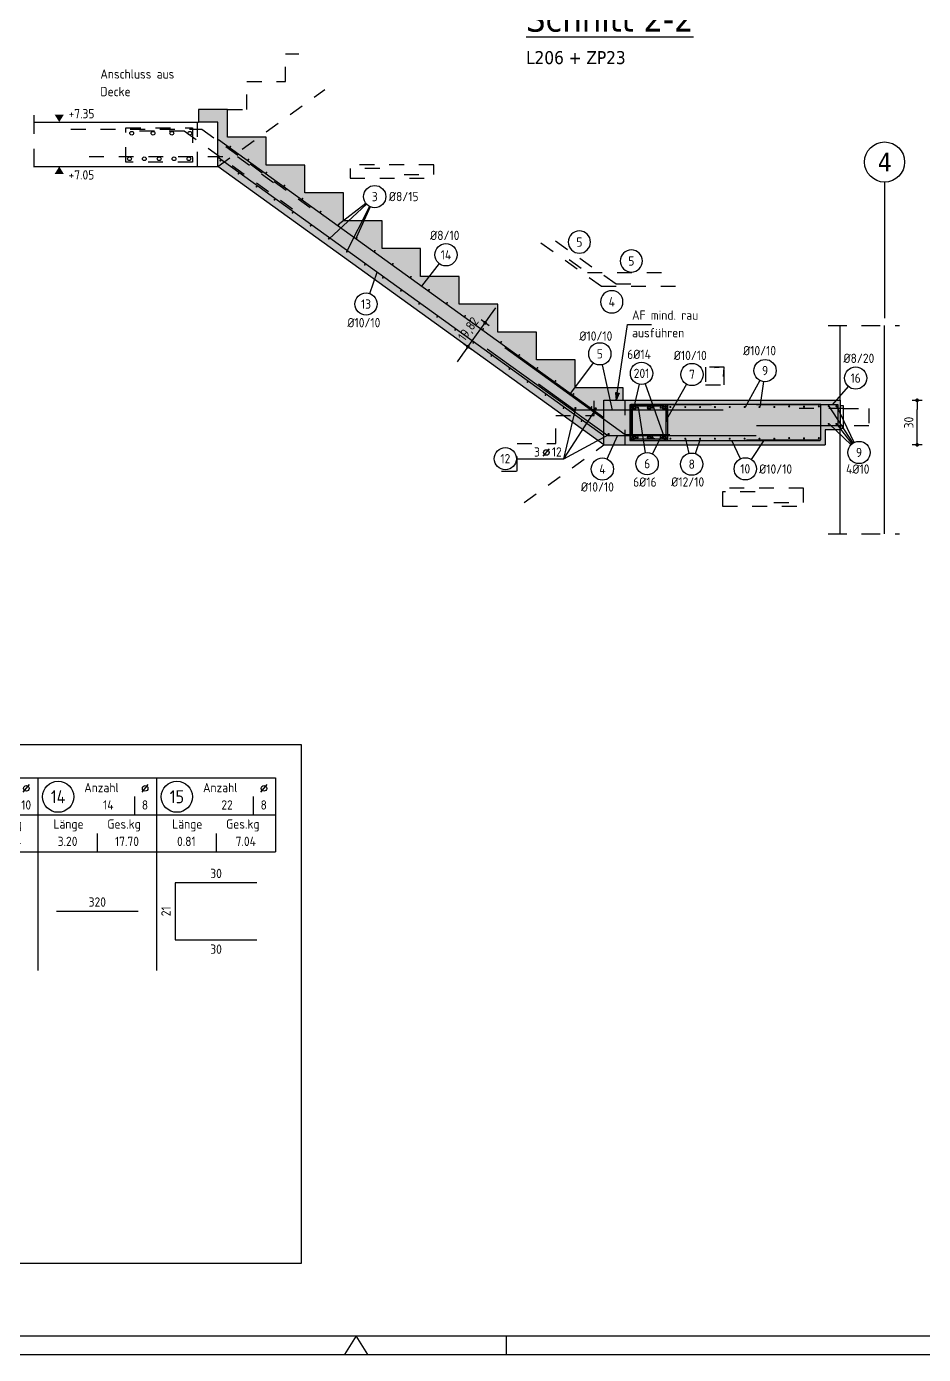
# Model space of a CAD drawing. Extents: x 0 to 29.1, y 0 to 18.4.
# Drawn here: x 8.29 to 14.33, y 0 to 8.95 of the extents above; entities that cross this region are included whole.
import ezdxf
from ezdxf.enums import TextEntityAlignment as Align

# ---------------------------------------------------------------- set-up
doc = ezdxf.new("R2010")
doc.units = 0
doc.header["$LTSCALE"] = 0.25
for name, pattern in [('AUSGEZOGEN', [1000.01, 1000, 0.01]), ('DASHED', [0.75, 0.5, -0.25]), ('DOT', [0.175, 0.05, -0.125]), ('GESTRICHELT', [0.75, 0.5, -0.25]), ('HIDDEN', [0.375, 0.25, -0.125]), ('HIDDEN2', [0.187, 0.125, -0.062]), ('PUNKT', [0.175, 0.05, -0.125]), ('VERDECKT', [0.375, 0.25, -0.125])]:
    doc.linetypes.add(name, pattern=pattern)
for name, color, linetype in [('ACHSEN', 7, 'Continuous'), ('AFU', 7, 'Continuous'), ('BETON', 7, 'Continuous'), ('DRUEBER', 7, 'Continuous'), ('grau_mittel', 7, 'Continuous'), ('HILFE', 7, 'Continuous'), ('koten', 7, 'Continuous'), ('MASSE', 7, 'Continuous'), ('RAHMEN', 7, 'Continuous'), ('RND', 7, 'Continuous'), ('RND-1', 7, 'Continuous'), ('RND_BILD', 7, 'Continuous'), ('SFP_Achsen', 7, 'Continuous'), ('TEXT', 7, 'Continuous'), ('VERDECKT', 7, 'Continuous')]:
    doc.layers.add(name, color=color, linetype=linetype)
doc.layers.add('NOPLOT', color=7, linetype='Continuous', plot=False)
doc.styles.add('helv', font='tahoma.ttf')
doc.styles.add('txt', font='isocp.shx')
doc.linetypes.add('AFU_50K', pattern='A,0.15,["/",Standard,S=0.2,R=0,X=-0.01,Y=-0.1],0.07,["/",Standard,S=0.2,R=0,X=-0.01,Y=-0.1],0.15', length=0.37)
doc.dimstyles.new('DOT_I', dxfattribs={"dimscale": 0.25, "dimtxt": 0.25, "dimasz": 0.25, "dimexe": 0.1, "dimexo": 0.3, "dimgap": 0.1, "dimtad": 1, "dimdec": 3, "dimzin": 3, "dimtxsty": 'txt', "dimblk": 'DOT', "dimblk1": 'DOT', "dimblk2": 'DOT', "dimsah": 1, "dimcen": 0.1, "dimse1": 1, "dimse2": 1, "dimazin": 0, "dimtfac": 1, "dimtdec": 4, "dimtix": 1, "dimtmove": 2, "dimatfit": 3, "dimfxl": 0, "dimtvp": 1, "dimtolj": 1, "dimtzin": 0, "dimarcsym": 0})

# ---------------------------------------------------------------- blocks, each defined once
blk = doc.blocks.new('DINA1')
at = {"layer": 'RAHMEN', "color": 5}
blk.add_line((2, 0.5), (83.6, 0.5), dxfattribs=at)
at = {"layer": 'RAHMEN', "color": 7, "linetype": 'Continuous'}
for p, q in [((42.05, 0.5), (41.74, 0)), ((42.36, 0), (42.05, 0.5))]:
    blk.add_line(p, q, dxfattribs=at)
at = {"layer": 'RAHMEN', "color": 7}
blk.add_line((46.1, 0), (46.1, 0.5), dxfattribs=at)
at = {"layer": 'RAHMEN'}
blk.add_line((0, 0), (84.1, 0), dxfattribs=at)
blk = doc.blocks.new('RND_HIN')
at = {"layer": 'RND', "color": 7, "linetype": 'Continuous'}
blk.add_circle((0, 0), 0.3, dxfattribs=at)
at = {"layer": 'RND', "color": 7, "linetype": 'Continuous', "style": 'txt'}
blk.add_attdef('POSI', text='', height=0.25, dxfattribs=at).set_placement((0, 0), align=Align.MIDDLE)
blk = doc.blocks.new('RND_LEI')
at = {"layer": 'RND', "color": 7, "linetype": 'Continuous'}
blk.add_line((1.022, 0.066), (1.19, 0.27), dxfattribs=at)
for centre, radius in [((0, 0), 0.3), ((1.106, 0.168), 0.075)]:
    blk.add_circle(centre, radius, dxfattribs=at)
at = {"layer": 'RND', "color": 7, "linetype": 'Continuous', "style": 'txt'}
blk.add_attdef('POSL', text='', height=0.25, dxfattribs=at).set_placement((0, 0), align=Align.MIDDLE)
blk.add_attdef('ANZ', text='', height=0.25, dxfattribs=at).set_placement((0.931, 0.057), align=Align.RIGHT)
for tag, p in [('DUM', (1.253, 0.057)), ('ABSTD', (1.674, 0.057)), ('POSTXT', (0.374, -0.327))]:
    blk.add_attdef(tag, p, '', height=0.25, dxfattribs=at)
blk = doc.blocks.new('DOT')
at = {"layer": 'MASSE', "color": 7, "linetype": 'Continuous'}
for p, q in [((0, 0), (-1, 0)), ((0, 0.54), (0, -0.54))]:
    blk.add_line(p, q, dxfattribs=at)
at = {"layer": 'MASSE', "color": 7, "linetype": 'Continuous', "const_width": 0.2}
blk.add_lwpolyline([(-0.1, 0, 1), (0.1, 0, 1)], format="xyb", close=True, dxfattribs=at)
blk = doc.blocks.new('*D24')
at = {"layer": 'Defpoints', "color": 0, "linetype": 'AUSGEZOGEN', "transparency": 16777216}
for p in [(11.3808, 6.9508), (11.3808, 6.9508), (11.2649, 6.79)]:
    blk.add_point(p, dxfattribs=at)
at = {"layer": 'MASSE', "color": 0, "linetype": 'AUSGEZOGEN', "lineweight": -2, "transparency": 16777216}
for p, q in [((11.4174, 7.0015), (11.4539, 7.0522)), ((11.2649, 6.79), (11.3808, 6.9508)), ((11.2283, 6.7393), (11.1918, 6.6887))]:
    blk.add_line(p, q, dxfattribs=at)
at = {"layer": 'MASSE', "color": 0, "linetype": 'AUSGEZOGEN', "lineweight": -2, "transparency": 16777216, "xscale": 0.0625, "yscale": 0.0625, "zscale": 0.0625}
for p, rotation in [((11.3808, 6.9508), 234.2025969754206), ((11.2649, 6.79), 54.20259697542063)]:
    blk.add_blockref('DOT', p, dxfattribs=dict(at, rotation=rotation))
at = {"layer": 'MASSE', "color": 0, "linetype": 'AUSGEZOGEN', "transparency": 16777216, "insert": (11.2734, 6.9061), "char_height": 0.0625, "attachment_point": 5, "rotation": 54.2026, "style": 'txt'}
blk.add_mtext('\\A1;19,82', dxfattribs=at)
blk = doc.blocks.new('OKRD_O')
at = {"layer": 'koten', "color": 7, "linetype": 'Continuous'}
blk.add_solid([(-0.125, 0.202), (0.125, 0.202), (0, 0)], dxfattribs=at)
at = {"layer": 'koten', "style": 'txt'}
blk.add_attdef('OKRD', (0.25, 0.1), '', height=0.25, dxfattribs=at)
blk = doc.blocks.new('okrd_u')
at = {"layer": 'koten', "color": 7, "linetype": 'Continuous'}
blk.add_solid([(-0.125, -0.202), (0.125, -0.202), (0, 0)], dxfattribs=at)
at = {"layer": 'koten', "style": 'txt'}
blk.add_attdef('OKRD', (0.25, -0.35), '', height=0.25, dxfattribs=at)
blk = doc.blocks.new('*D28')
at = {"layer": 'Defpoints', "color": 0, "linetype": 'AUSGEZOGEN', "transparency": 16777216}
for p in [(14.2908, 6.4289), (14.2908, 6.4289), (14.2908, 6.1289)]:
    blk.add_point(p, dxfattribs=at)
at = {"layer": 'MASSE', "color": 0, "linetype": 'AUSGEZOGEN', "lineweight": -2, "transparency": 16777216}
blk.add_line((14.2908, 6.1914), (14.2908, 6.3664), dxfattribs=at)
at = {"layer": 'MASSE', "color": 0, "linetype": 'AUSGEZOGEN', "lineweight": -2, "transparency": 16777216, "xscale": 0.0625, "yscale": 0.0625, "zscale": 0.0625}
for p, rotation in [((14.2908, 6.4289), 90), ((14.2908, 6.1289), 270)]:
    blk.add_blockref('DOT', p, dxfattribs=dict(at, rotation=rotation))
at = {"layer": 'MASSE', "color": 0, "linetype": 'AUSGEZOGEN', "transparency": 16777216, "insert": (14.2346, 6.2789), "char_height": 0.0625, "attachment_point": 5, "rotation": 90, "style": 'txt'}
blk.add_mtext('\\A1;30', dxfattribs=at)
blk = doc.blocks.new('RND_LIS2')
at = {"layer": 'RND', "color": 3, "linetype": 'Continuous'}
for p, q in [((0, 0), (0, -5.2)), ((0, 0), (3.2, 0)), ((3.2, 0), (3.2, -2)), ((2.6, -0.503), (2.6, -1)), ((0, -1), (3.2, -1)), ((1.6, -1.503), (1.6, -2)), ((0, -2), (3.2, -2))]:
    blk.add_line(p, q, dxfattribs=at)
at = {"layer": 'RND', "color": 7, "linetype": 'Continuous'}
blk.add_line((2.805, -0.39), (2.973, -0.186), dxfattribs=at)
at = {"layer": 'RND', "color": 1, "linetype": 'Continuous'}
blk.add_circle((0.545, -0.513), 0.42, dxfattribs=at)
at = {"layer": 'RND', "color": 7, "linetype": 'Continuous'}
blk.add_circle((2.889, -0.288), 0.075, dxfattribs=at)
at = {"layer": 'RND', "color": 7, "linetype": 'Continuous', "style": 'txt'}
for s, p in [('Anzahl', (1.249, -0.391)), ('Länge', (0.42, -1.373)), ('Ges.kg', (1.872, -1.373))]:
    blk.add_text(s, height=0.25, dxfattribs=at).set_placement(p)
at = {"layer": 'RND', "color": 1, "linetype": 'Continuous', "style": 'txt'}
blk.add_attdef('POS1', text='', height=0.35, dxfattribs=at).set_placement((0.545, -0.513), align=Align.MIDDLE)
at = {"layer": 'RND', "color": 7, "linetype": 'Continuous', "style": 'txt'}
for tag, p in [('STK1', (1.897, -0.859)), ('DS1', (2.885, -0.859)), ('LANG1', (0.8, -1.841)), ('GEW', (2.4, -1.841))]:
    blk.add_attdef(tag, text='', height=0.25, dxfattribs=at).set_placement(p, align=Align.CENTER)
blk = doc.blocks.new('Pfeillinie')
at = {"layer": 'TEXT', "linetype": 'Continuous'}
blk.add_hatch(color=7, dxfattribs=at).paths.add_polyline_path([(0, 0), (-0.8, 0.2), (-0.8, 0), (-0.8, -0.2)])
at = {"layer": 'TEXT', "color": 7, "linetype": 'Continuous'}
for p, q in [((-0.8, 0), (-0.8, 0.2)), ((-0.8, 0.2), (0, 0)), ((-0.8, 0), (-0.8, -0.2)), ((-0.8, -0.2), (0, 0))]:
    blk.add_line(p, q, dxfattribs=at)

msp = doc.modelspace()

# ---------------------------------------------------------------- hatches: boundary and pattern name
at = {"layer": 'grau_mittel'}
h = msp.add_hatch(color=61, dxfattribs=at)
h.paths.add_polyline_path([(12.3116, 6.4289), (12.1816, 6.4289), (12.1816, 6.1289), (13.6716, 6.1289), (13.6716, 6.2289), (13.7716, 6.2289), (13.7716, 6.4289)])
h.paths.add_polyline_path([(12.1816, 6.1289), (12.1816, 6.4289), (12.3116, 6.4289), (12.3116, 6.5139), (11.9866, 6.5139), (11.9866, 6.7014), (11.7266, 6.7014), (11.7266, 6.8889), (11.4666, 6.8889), (11.4666, 7.0764), (11.2066, 7.0764), (11.2066, 7.2639), (10.9466, 7.2639), (10.9466, 7.4514), (10.6866, 7.4514), (10.6866, 7.6389), (10.4266, 7.6389), (10.4266, 7.8264), (10.1666, 7.8264), (10.1666, 8.0139), (9.9066, 8.0139), (9.9066, 8.2014), (9.6466, 8.2014), (9.6466, 8.3889), (9.4516, 8.3889), (9.4516, 8.3039), (9.5816, 8.3039), (9.5816, 8.0039)])

# ---------------------------------------------------------------- linework, layer by layer
at = {"layer": 'ACHSEN', "color": 140, "linetype": 'AUSGEZOGEN'}
msp.add_line((14.0716, 7.8992), (14.0716, 6.9815), dxfattribs=at)
at = {"layer": 'AFU', "color": 8, "linetype": 'AFU_50K'}
for p, q in [((9.5816, 8.3039), (9.4516, 8.3039)), ((9.5816, 8.0039), (9.5816, 8.3039)), ((12.1816, 6.1289), (12.1816, 6.4289)), ((12.1816, 6.4289), (12.3116, 6.4289)), ((13.7716, 6.4289), (13.7716, 6.2289))]:
    msp.add_line(p, q, dxfattribs=at)
at = {"layer": 'BETON', "color": 6, "linetype": 'AUSGEZOGEN'}
for p, q in [((9.6466, 8.3889), (9.4516, 8.3889)), ((9.4516, 8.3889), (9.4516, 8.3039)), ((9.6466, 8.2014), (9.6466, 8.3889)), ((8.3413, 8.3039), (9.4516, 8.3039)), ((9.9066, 8.2014), (9.6466, 8.2014)), ((9.9066, 8.0139), (9.9066, 8.2014)), ((8.3413, 8.0039), (9.5816, 8.0039)), ((12.1816, 6.1289), (9.5816, 8.0039)), ((10.1666, 8.0139), (9.9066, 8.0139)), ((10.1666, 7.8264), (10.1666, 8.0139)), ((10.4266, 7.8264), (10.1666, 7.8264)), ((10.4266, 7.6389), (10.4266, 7.8264)), ((10.6866, 7.6389), (10.4266, 7.6389)), ((10.6866, 7.4514), (10.6866, 7.6389)), ((10.9466, 7.4514), (10.6866, 7.4514)), ((10.9466, 7.2639), (10.9466, 7.4514)), ((11.2066, 7.2639), (10.9466, 7.2639)), ((11.2066, 7.0764), (11.2066, 7.2639)), ((11.4666, 7.0764), (11.2066, 7.0764)), ((11.4666, 6.8889), (11.4666, 7.0764)), ((13.7716, 6.4289), (13.7716, 6.9337)), ((14.0716, 5.5284), (14.0716, 6.9337)), ((11.7266, 6.8889), (11.4666, 6.8889)), ((11.7266, 6.7014), (11.7266, 6.8889)), ((11.9866, 6.7014), (11.7266, 6.7014)), ((11.9866, 6.5139), (11.9866, 6.7014)), ((12.3116, 6.5139), (11.9866, 6.5139)), ((12.3116, 6.4289), (12.3116, 6.5139)), ((12.3116, 6.4289), (13.7716, 6.4289)), ((13.7716, 6.2289), (13.6716, 6.2289)), ((13.6716, 6.2289), (13.6716, 6.1289)), ((13.7716, 5.5284), (13.7716, 6.2289)), ((12.1816, 6.1289), (13.6716, 6.1289))]:
    msp.add_line(p, q, dxfattribs=at)
at = {"layer": 'DRUEBER', "color": 102, "linetype": 'PUNKT'}
for p, q in [((10.0366, 8.5764), (10.0366, 8.7639)), ((10.0366, 8.7639), (10.1272, 8.7639)), ((9.5816, 8.0039), (10.3011, 8.5228)), ((9.7766, 8.3889), (9.7766, 8.5764)), ((9.7766, 8.5764), (10.0366, 8.5764)), ((9.6466, 8.3889), (9.7766, 8.3889)), ((12.1166, 6.3264), (12.1166, 6.5139)), ((11.8566, 6.1389), (11.8566, 6.3264)), ((11.8566, 6.3264), (12.1166, 6.3264)), ((11.5966, 5.9514), (11.5966, 6.1389)), ((11.5966, 6.1389), (11.8566, 6.1389)), ((11.6434, 5.7408), (12.1816, 6.1289)), ((11.4915, 5.9514), (11.5966, 5.9514))]:
    msp.add_line(p, q, dxfattribs=at)
at = {"layer": 'HILFE', "color": 102, "linetype": 'GESTRICHELT'}
msp.add_line((8.3413, 8.3491), (8.3413, 7.9521), dxfattribs=at)
at = {"layer": 'HILFE', "color": 102, "linetype": 'DASHED'}
for p, q in [((13.692, 6.9337), (14.1716, 6.9337)), ((13.692, 5.5284), (14.1716, 5.5284))]:
    msp.add_line(p, q, dxfattribs=at)
at = {"layer": 'HILFE', "color": 102, "linetype": 'AUSGEZOGEN'}
for p, q in [((13.7956, 6.3909), (13.7716, 6.3909)), ((13.7956, 6.2409), (13.7956, 6.3909)), ((13.7716, 6.2409), (13.7956, 6.2409))]:
    msp.add_line(p, q, dxfattribs=at)
at = {"layer": 'NOPLOT', "color": 191, "linetype": 'AUSGEZOGEN'}
msp.add_line((12.4865, 6.1719), (12.5249, 6.1719), dxfattribs=at)
for points in [[(12.5815, 6.3989), (12.3915, 6.3989, 0.414214), (12.3615, 6.3689), (12.3615, 6.1889, 0.414214), (12.3915, 6.1589), (12.5815, 6.1589, 0.414214), (12.6115, 6.1889), (12.6115, 6.3689, 0.414214)], [(12.5815, 6.3889), (12.3915, 6.3889, 0.414214), (12.3715, 6.3689), (12.3715, 6.1889, 0.414214), (12.3915, 6.1689), (12.5815, 6.1689, 0.414214), (12.6015, 6.1889), (12.6015, 6.3689, 0.414214)]]:
    msp.add_lwpolyline(points, format="xyb", close=True, dxfattribs=at)
at = {"layer": 'RND', "color": 102, "linetype": 'AUSGEZOGEN'}
for p, q in [((10.5827, 7.7507), (10.3306, 7.5173)), ((10.5783, 7.7558), (10.3919, 7.6121)), ((10.6034, 7.7349), (10.4463, 7.4296)), ((10.607, 7.7332), (10.5136, 7.5244)), ((11.0712, 7.3503), (10.9524, 7.1981)), ((10.604, 7.1484), (10.6545, 7.2919)), ((12.1091, 6.6818), (11.9496, 6.4675)), ((12.1701, 6.6687), (12.2377, 6.363)), ((12.418, 6.5374), (12.383, 6.3824)), ((12.4597, 6.5399), (12.5874, 6.1805)), ((12.7374, 6.5377), (12.6115, 6.316)), ((13.2307, 6.5634), (13.1324, 6.3836)), ((13.2563, 6.555), (13.2324, 6.3836)), ((13.8274, 6.5222), (13.7196, 6.3989)), ((11.9123, 6.0354), (11.9921, 6.3761)), ((11.9123, 6.0354), (12.1294, 6.3708)), ((12.4607, 6.0759), (12.4132, 6.3819)), ((13.8589, 6.1405), (13.6989, 6.3892)), ((13.8671, 6.145), (13.7501, 6.3892)), ((13.8454, 6.1293), (13.6989, 6.27)), ((13.8535, 6.1367), (13.7501, 6.27)), ((11.9123, 6.0354), (12.2141, 6.199)), ((12.2024, 6.0337), (12.2735, 6.1886)), ((12.5073, 6.0681), (12.5632, 6.1738)), ((12.7555, 6.0716), (12.7324, 6.1699)), ((12.7974, 6.0694), (12.8324, 6.1699)), ((13.101, 6.035), (13.0422, 6.1589)), ((13.1745, 6.0297), (13.2618, 6.1616))]:
    msp.add_line(p, q, dxfattribs=at)
at = {"layer": 'RND', "color": 7, "linetype": 'AUSGEZOGEN'}
msp.add_line((11.5923, 6.0354), (11.9123, 6.0354), dxfattribs=at)
at = {"layer": 'RND', "color": 7, "linetype": 'HIDDEN'}
for points in [[(8.5907, 8.2552), (9.4732, 8.2552), (10.2843, 7.6702)], [(9.0537, 8.2453), (9.3537, 8.2453), (10.1648, 7.6604)], [(8.7134, 8.0716), (9.7134, 8.0716), (9.9567, 7.8961)], [(12.9858, 6.5885), (12.9914, 6.6532), (12.8664, 6.6532), (12.8664, 6.5332), (12.9914, 6.5332), (12.9914, 6.6532), (12.9267, 6.6476)]]:
    msp.add_lwpolyline(points, dxfattribs=at)
at = {"layer": 'RND', "color": 1, "linetype": 'AUSGEZOGEN'}
for points in [[(12.1816, 6.3116), (9.5861, 8.1834)], [(12.1816, 6.1906), (9.5861, 8.0623)], [(13.2068, 6.1886), (12.2068, 6.1886), (11.3957, 6.7735)], [(12.6248, 6.197), (12.3248, 6.197), (11.5137, 6.7819)], [(12.9841, 6.363), (11.9841, 6.363), (11.7408, 6.5385)], [(12.9067, 6.3989), (12.3567, 6.3989), (12.3567, 6.1589), (13.6367, 6.1589)], [(12.6001, 6.2694), (12.6115, 6.3989), (12.3615, 6.3989), (12.3615, 6.1589), (12.6115, 6.1589), (12.6115, 6.3989), (12.482, 6.3876)], [(13.1416, 6.1616), (13.6416, 6.1616), (13.6416, 6.4016), (12.3616, 6.4016)], [(13.2088, 6.2589), (13.7588, 6.2589), (13.7588, 6.3989), (13.2088, 6.3989)]]:
    msp.add_lwpolyline(points, dxfattribs=at)
at = {"layer": 'RND', "color": 7, "linetype": 'AUSGEZOGEN'}
for points, const_width in [([(9.6679, 8.1386, -1), (9.6619, 8.1386, -1)], 0.006), ([(9.7896, 8.0508, -1), (9.7836, 8.0508, -1)], 0.006), ([(9.6007, 8.0437, -1), (9.5947, 8.0437, -1)], 0.006), ([(9.9113, 7.9631, -1), (9.9053, 7.9631, -1)], 0.006), ([(9.7223, 7.956, -1), (9.7163, 7.956, -1)], 0.006), ([(9.844, 7.8683, -1), (9.838, 7.8683, -1)], 0.006), ([(10.0329, 7.8753, -1), (10.0269, 7.8753, -1)], 0.006), ([(9.9657, 7.7805, -1), (9.9597, 7.7805, -1)], 0.006), ([(10.1546, 7.7876, -1), (10.1486, 7.7876, -1)], 0.006), ([(10.0873, 7.6928, -1), (10.0813, 7.6928, -1)], 0.006), ([(10.2762, 7.6999, -1), (10.2702, 7.6999, -1)], 0.006), ([(10.209, 7.605, -1), (10.203, 7.605, -1)], 0.006), ([(10.3979, 7.6121, -1), (10.3919, 7.6121, -1)], 0.006), ([(10.3306, 7.5173, -1), (10.3246, 7.5173, -1)], 0.006), ([(10.5196, 7.5244, -1), (10.5136, 7.5244, -1)], 0.006), ([(10.4523, 7.4296, -1), (10.4463, 7.4296, -1)], 0.006), ([(10.6412, 7.4367, -1), (10.6352, 7.4367, -1)], 0.006), ([(10.574, 7.3418, -1), (10.568, 7.3418, -1)], 0.006), ([(10.7629, 7.3489, -1), (10.7569, 7.3489, -1)], 0.006), ([(10.6956, 7.2541, -1), (10.6896, 7.2541, -1)], 0.006), ([(10.8846, 7.2612, -1), (10.8786, 7.2612, -1)], 0.006), ([(10.8173, 7.1664, -1), (10.8113, 7.1664, -1)], 0.006), ([(11.0062, 7.1734, -1), (11.0002, 7.1734, -1)], 0.006), ([(10.939, 7.0786, -1), (10.933, 7.0786, -1)], 0.006), ([(11.1279, 7.0857, -1), (11.1219, 7.0857, -1)], 0.006), ([(11.0606, 6.9909, -1), (11.0546, 6.9909, -1)], 0.006), ([(11.2496, 6.998, -1), (11.2436, 6.998, -1)], 0.006), ([(11.1823, 6.9031, -1), (11.1763, 6.9031, -1)], 0.006), ([(11.3712, 6.9102, -1), (11.3652, 6.9102, -1)], 0.006), ([(11.304, 6.8154, -1), (11.298, 6.8154, -1)], 0.006), ([(11.4929, 6.8225, -1), (11.4869, 6.8225, -1)], 0.006), ([(11.4256, 6.7277, -1), (11.4196, 6.7277, -1)], 0.006), ([(11.6145, 6.7347, -1), (11.6085, 6.7347, -1)], 0.006), ([(11.5473, 6.6399, -1), (11.5413, 6.6399, -1)], 0.006), ([(11.7362, 6.647, -1), (11.7302, 6.647, -1)], 0.006), ([(11.6689, 6.5522, -1), (11.6629, 6.5522, -1)], 0.006), ([(11.8579, 6.5593, -1), (11.8519, 6.5593, -1)], 0.006), ([(11.7906, 6.4645, -1), (11.7846, 6.4645, -1)], 0.006), ([(11.9795, 6.4715, -1), (11.9735, 6.4715, -1)], 0.006), ([(11.9123, 6.3767, -1), (11.9063, 6.3767, -1)], 0.006), ([(11.9848, 6.3766, 1), (11.9928, 6.3766, 1)], 0.008), ([(12.1012, 6.3838, -1), (12.0952, 6.3838, -1)], 0.006), ([(12.1219, 6.374, 1), (12.1299, 6.374, 1)], 0.008), ([(12.4056, 6.3789, 1), (12.4126, 6.3789, 1)], 0.007), ([(12.5056, 6.3789, 1), (12.5126, 6.3789, 1)], 0.007), ([(12.5594, 6.3789, 1), (12.5664, 6.3789, 1)], 0.007), ([(12.6254, 6.3836, 1), (12.6324, 6.3836, 1)], 0.007), ([(12.7254, 6.3836, 1), (12.7324, 6.3836, 1)], 0.007), ([(12.8254, 6.3836, 1), (12.8324, 6.3836, 1)], 0.007), ([(12.9254, 6.3836, 1), (12.9324, 6.3836, 1)], 0.007), ([(13.0254, 6.3836, 1), (13.0324, 6.3836, 1)], 0.007), ([(13.1254, 6.3836, 1), (13.1324, 6.3836, 1)], 0.007), ([(13.2254, 6.3836, 1), (13.2324, 6.3836, 1)], 0.007), ([(13.3254, 6.3836, 1), (13.3324, 6.3836, 1)], 0.007), ([(13.4253, 6.3879, 1), (13.4323, 6.3879, 1)], 0.007), ([(13.5254, 6.386, 1), (13.5324, 6.386, 1)], 0.007), ([(13.6254, 6.3877, 1), (13.6324, 6.3877, 1)], 0.007), ([(13.6919, 6.3892, 1), (13.6989, 6.3892, 1)], 0.007), ([(13.7431, 6.3892, 1), (13.7501, 6.3892, 1)], 0.007), ([(12.0339, 6.289, -1), (12.0279, 6.289, -1)], 0.006), ([(13.6919, 6.27, 1), (13.6989, 6.27, 1)], 0.007), ([(13.7431, 6.27, 1), (13.7501, 6.27, 1)], 0.007), ([(12.2087, 6.2009, 1), (12.2167, 6.2009, 1)], 0.008), ([(12.4056, 6.1789, -1), (12.4126, 6.1789, -1)], 0.007), ([(12.5056, 6.1789, 1), (12.5126, 6.1789, 1)], 0.007), ([(12.5594, 6.1789, -1), (12.5664, 6.1789, -1)], 0.007), ([(12.6254, 6.1699, 1), (12.6324, 6.1699, 1)], 0.007), ([(12.7254, 6.1699, 1), (12.7324, 6.1699, 1)], 0.007), ([(12.8254, 6.1699, 1), (12.8324, 6.1699, 1)], 0.007), ([(12.9254, 6.1699, 1), (12.9324, 6.1699, 1)], 0.007), ([(13.0254, 6.1699, 1), (13.0324, 6.1699, 1)], 0.007), ([(13.1254, 6.1699, 1), (13.1324, 6.1699, 1)], 0.007), ([(13.2254, 6.1699, 1), (13.2324, 6.1699, 1)], 0.007), ([(13.3254, 6.1699, 1), (13.3324, 6.1699, 1)], 0.007), ([(13.4253, 6.1742, 1), (13.4323, 6.1742, 1)], 0.007), ([(13.5254, 6.1723, 1), (13.5324, 6.1723, 1)], 0.007), ([(13.6254, 6.174, 1), (13.6324, 6.174, 1)], 0.007)]:
    msp.add_lwpolyline(points, format="xyb", close=True, dxfattribs=dict(at, const_width=const_width))
at = {"layer": 'RND', "color": 7, "linetype": 'VERDECKT'}
for points in [[(10.6712, 7.9898), (10.4712, 7.9898), (10.4712, 7.9258), (11.0272, 7.9258)], [(10.8355, 7.9504), (11.0355, 7.9504), (11.0355, 8.0144), (10.4795, 8.0144)], [(12.6641, 7.1967), (12.1641, 7.1967), (11.7568, 7.4868)], [(11.8554, 7.5034), (12.2627, 7.2133), (12.4127, 7.2133)], [(11.9474, 7.3773), (12.0695, 7.2903), (12.5695, 7.2903)], [(13.3261, 5.7406), (13.5261, 5.7406), (13.5261, 5.8366), (12.9821, 5.8366)], [(13.2, 5.8121), (12.98, 5.8121), (12.98, 5.7161), (13.524, 5.7161)]]:
    msp.add_lwpolyline(points, dxfattribs=at)
at = {"layer": 'RND', "color": 102, "linetype": 'AUSGEZOGEN'}
msp.add_lwpolyline([(12.2648, 6.4289), (12.3398, 6.9393), (12.5015, 6.9393)], dxfattribs=at)
at = {"layer": 'RND', "color": 1, "linetype": 'HIDDEN2'}
for points in [[(13.7956, 6.3739), (13.4756, 6.3739)], [(13.7956, 6.3739), (13.9656, 6.3739), (13.9656, 6.2579), (13.7956, 6.2579)], [(13.7956, 6.2579), (13.4756, 6.2579)]]:
    msp.add_lwpolyline(points, dxfattribs=at)
at = {"layer": 'RND', "color": 102, "linetype": 'DOT'}
for centre in [(12.3865, 6.3789), (12.4865, 6.3789), (12.5865, 6.3789), (12.3865, 6.1789), (12.4865, 6.1789), (12.5865, 6.1789)]:
    msp.add_circle(centre, 0.011, dxfattribs=at)
at = {"layer": 'RND', "color": 7, "linetype": 'AUSGEZOGEN'}
for centre in [(12.3865, 6.3789), (12.4865, 6.3789), (12.5865, 6.3789), (12.3865, 6.1789), (12.4865, 6.1789), (12.5865, 6.1789)]:
    msp.add_circle(centre, 0.007, dxfattribs=at)
at = {"layer": 'RND-1', "color": 7, "linetype": 'HIDDEN2'}
msp.add_lwpolyline([(8.9612, 8.2639), (9.4112, 8.2639), (9.4112, 8.0339), (8.9612, 8.0339)], close=True, dxfattribs=at)
at = {"layer": 'RND-1', "color": 7, "linetype": 'AUSGEZOGEN'}
for centre in [(9.0007, 8.2285), (9.1444, 8.2285), (9.2711, 8.2285), (9.3929, 8.2285), (8.9857, 8.0566), (9.0857, 8.0566), (9.1857, 8.0566), (9.2857, 8.0566), (9.3857, 8.0566)]:
    msp.add_circle(centre, 0.0125, dxfattribs=at)
at = {"layer": 'RND_BILD', "color": 1, "linetype": 'AUSGEZOGEN'}
for points in [[(9.8438, 3.1785), (9.2938, 3.1785), (9.2938, 2.7935), (9.8438, 2.7935)], [(8.4938, 2.986), (9.0438, 2.986)]]:
    msp.add_lwpolyline(points, dxfattribs=at)
at = {"layer": 'SFP_Achsen', "color": 7, "linetype": 'AUSGEZOGEN'}
msp.add_circle((14.0716, 8.0345), 0.1352, dxfattribs=at)
at = {"layer": 'TEXT', "color": 1, "linetype": 'AUSGEZOGEN'}
msp.add_lwpolyline([(1.6017, 4.1089), (10.1428, 4.1089), (10.1428, 0.6131), (1.6017, 0.6131)], close=True, dxfattribs=at)
at = {"layer": 'VERDECKT', "color": 102, "linetype": 'HIDDEN2'}
msp.add_line((9.4416, 8.3039), (9.4416, 8.0039), dxfattribs=at)
at = {"layer": 'VERDECKT', "color": 7, "linetype": 'HIDDEN2'}
msp.add_line((12.3216, 6.4289), (12.3216, 6.1289), dxfattribs=at)

# ---------------------------------------------------------------- block references
at = {"layer": 'koten', "color": 102, "linetype": 'AUSGEZOGEN', "xscale": 0.25, "yscale": 0.25, "zscale": 0.25}
for name, p, values in [('OKRD_O', (8.5127, 8.3039), {'OKRD': '+7.35'}), ('okrd_u', (8.5127, 8.0039), {'OKRD': '+7.05'})]:
    msp.add_blockref(name, p, dxfattribs=at).add_auto_attribs(values)
at = {"layer": 'RAHMEN', "color": 7, "linetype": 'AUSGEZOGEN', "xscale": 0.25, "yscale": 0.25, "zscale": 0.25}
msp.add_blockref('DINA1', (0, 0), dxfattribs=at)
at = {"layer": 'RND', "color": 7, "linetype": 'AUSGEZOGEN', "xscale": 0.25, "yscale": 0.25, "zscale": 0.25}
for name, p, values in [('RND_HIN', (10.6377, 7.8016), {'POSI': '3'}), ('RND_HIN', (11.1174, 7.4094), {'POSI': '14'}), ('RND_HIN', (10.5791, 7.0776), {'POSI': '13'}), ('RND_HIN', (12.1539, 6.7419), {'POSI': '5'}), ('RND_HIN', (12.4346, 6.6105), {'POSI': '201'}), ('RND_HIN', (12.7744, 6.603), {'POSI': '7'}), ('RND_HIN', (13.2667, 6.6292), {'POSI': '9'}), ('RND_HIN', (13.8767, 6.5786), {'POSI': '16'}), ('RND_LEI', (11.5173, 6.0354), {'POSL': '12', 'DUM': '12', 'ANZ': '3'}), ('RND_HIN', (13.8995, 6.0774), {'POSI': '9'}), ('RND_HIN', (12.1711, 5.9655), {'POSI': '4'}), ('RND_HIN', (12.4722, 6.0018), {'POSI': '6'}), ('RND_HIN', (12.7727, 5.9986), {'POSI': '8'}), ('RND_HIN', (13.1331, 5.9672), {'POSI': '10'})]:
    msp.add_blockref(name, p, dxfattribs=at).add_auto_attribs(values)
at = {"layer": 'RND', "color": 7, "linetype": 'AUSGEZOGEN'}
ref = msp.add_blockref('RND_HIN', (12.0162, 7.495), dxfattribs=dict(at, xscale=-0.25, yscale=0.25, zscale=0.25, rotation=180))
ref.add_attrib('POSI', '5', dxfattribs={"color": 7, "linetype": 'Continuous', "height": 0.0625, "style": 'txt'}).set_placement((12.0162, 7.495), align=Align.MIDDLE)
ref = msp.add_blockref('RND_HIN', (12.3659, 7.3677), dxfattribs=dict(at, xscale=-0.25, yscale=0.25, zscale=0.25, rotation=180))
ref.add_attrib('POSI', '5', dxfattribs={"color": 7, "linetype": 'Continuous', "height": 0.0625, "style": 'txt'}).set_placement((12.3659, 7.3677), align=Align.MIDDLE)
ref = msp.add_blockref('RND_HIN', (12.2342, 7.0926), dxfattribs=dict(at, xscale=-0.25, yscale=0.25, zscale=0.25, rotation=180))
ref.add_attrib('POSI', '4', dxfattribs={"color": 7, "linetype": 'Continuous', "height": 0.0625, "style": 'txt'}).set_placement((12.2342, 7.0926), align=Align.MIDDLE)
at = {"layer": 'RND', "color": 102, "linetype": 'AUSGEZOGEN', "xscale": 0.0625, "yscale": 0.0625, "zscale": 0.0625, "rotation": 261.6362975059678}
msp.add_blockref('Pfeillinie', (12.2648, 6.4289), dxfattribs=at)
at = {"layer": 'RND_BILD', "color": 7, "linetype": 'AUSGEZOGEN', "xscale": 0.25, "yscale": 0.25, "zscale": 0.25}
for p, values in [((7.5688, 3.886), {'POS1': '13', 'STK1': '14', 'DS1': '10', 'LANG1': '3.20', 'GEW': '27.64'}), ((8.3688, 3.886), {'POS1': '14', 'STK1': '14', 'DS1': '8', 'LANG1': '3.20', 'GEW': '17.70'}), ((9.1688, 3.886), {'POS1': '15', 'STK1': '22', 'DS1': '8', 'LANG1': '0.81', 'GEW': '7.04'})]:
    msp.add_blockref('RND_LIS2', p, dxfattribs=at).add_auto_attribs(values)

# ---------------------------------------------------------------- texts
at = {"layer": 'RND_BILD', "color": 7, "linetype": 'AUSGEZOGEN', "style": 'txt'}
for s, p in [('30', (9.5688, 3.241)), ('320', (8.7688, 3.0485)), ('30', (9.5688, 2.731))]:
    msp.add_text(s, height=0.063, dxfattribs=at).set_placement(p, align=Align.MIDDLE)
msp.add_text('21', height=0.063, rotation=90, dxfattribs=at).set_placement((9.2313, 2.986), align=Align.MIDDLE)
at = {"layer": 'SFP_Achsen', "color": 6, "linetype": 'AUSGEZOGEN', "style": 'helv'}
msp.add_text('4', height=0.125, dxfattribs=at).set_placement((14.0263, 7.9714))
at = {"layer": 'TEXT', "color": 5, "linetype": 'AUSGEZOGEN', "style": 'helv'}
msp.add_text('%%USchnitt 2-2', height=0.175, dxfattribs=at).set_placement((11.6567, 8.913))
at = {"layer": 'TEXT', "color": 1, "linetype": 'AUSGEZOGEN', "style": 'helv'}
msp.add_text('L206 + ZP23', height=0.0875, dxfattribs=at).set_placement((11.6567, 8.6943))
at = {"layer": 'TEXT', "color": 7, "linetype": 'AUSGEZOGEN', "style": 'txt'}
for s, p in [('Anschluss aus', (8.7898, 8.5967)), ('Decke', (8.7898, 8.4779)), ('%%C8/15', (10.7323, 7.7705)), ('%%C8/10', (11.01, 7.5088)), ('%%C10/10', (10.4532, 6.9208)), ('AF mind. rau', (12.3708, 6.9716)), ('%%C10/10', (12.0157, 6.8307)), ('ausführen', (12.3708, 6.8529)), ('6%%C14', (12.3381, 6.7075)), ('%%C10/10', (12.6515, 6.7001)), ('%%C10/10', (13.1183, 6.7323)), ('%%C8/20', (13.7941, 6.6806)), ('%%C10/10', (13.2265, 5.9346)), ('4%%C10', (13.8122, 5.9343)), ('6%%C16', (12.378, 5.8467)), ('%%C12/10', (12.6344, 5.8477)), ('%%C10/10', (12.0261, 5.8138))]:
    msp.add_text(s, height=0.0625, dxfattribs=at).set_placement(p)

# ---------------------------------------------------------------- dimensions: what is measured, and where the dimension line sits
at = {"layer": 'MASSE', "color": 7, "linetype": 'AUSGEZOGEN'}
dim = msp.add_linear_dim(base=(11.3808, 6.9508), p1=(11.2649, 6.79), p2=(11.3808, 6.9508), angle=54.2026, text='<>2', dimstyle='DOT_I', override={"dimdec": 1, "dimlfac": 100}, dxfattribs=at)
dim.commit()
dim.dimension.update_dxf_attribs({"geometry": '*D24', "text_midpoint": (11.2734, 6.9061)})
dim = msp.add_linear_dim(base=(14.2908, 6.4289), p1=(14.2908, 6.1289), p2=(14.2908, 6.4289), angle=90, dimstyle='DOT_I', override={"dimdec": 0, "dimlfac": 100}, dxfattribs=at)
dim.commit()
dim.dimension.update_dxf_attribs({"geometry": '*D28', "text_midpoint": (14.2346, 6.2789)})

doc.saveas('drawing.dxf')
